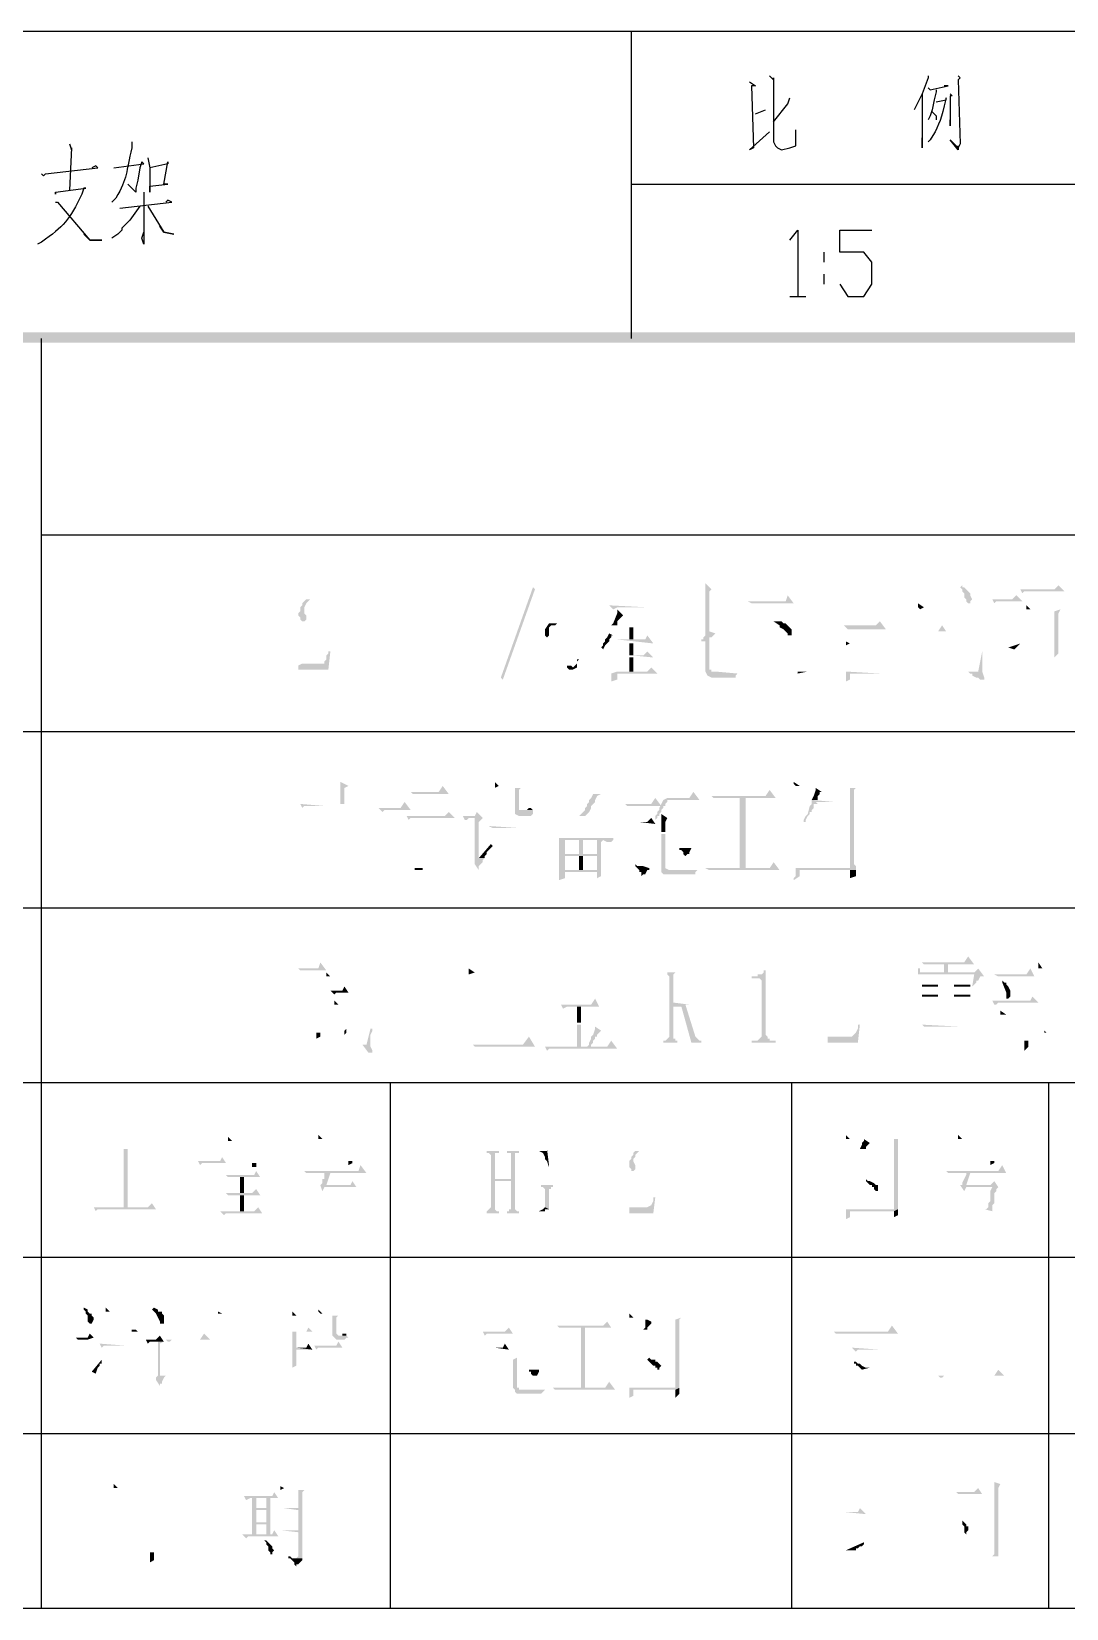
# Model space of a CAD drawing. Header units: millimetres. Extents: x -282 to 814, y -766 to 620.
# Drawn here: x 632.7 to 725.6, y -765.6 to -624.1 of the extents above; entities that cross this region are included whole.
import ezdxf

# ---------------------------------------------------------------- set-up
doc = ezdxf.new("R2010")
doc.units = ezdxf.units.MM
doc.layers.add('1', color=7, linetype='Continuous')

msp = doc.modelspace()

# ---------------------------------------------------------------- hatches: boundary and pattern name
h = msp.add_hatch(color=0)
h.dxf.hatch_style = 2
h.paths.add_polyline_path([(460.98, -651.098268), (460.98, -651.998268), (814.14, -651.098268)])
h = msp.add_hatch(color=0)
h.dxf.hatch_style = 2
h.paths.add_polyline_path([(460.98, -651.998268), (814.14, -651.098268), (814.14, -651.998268)])
h = msp.add_hatch(color=0)
h.dxf.hatch_style = 2
h.paths.add_polyline_path([(675, -682.238268), (674.82, -682.058268), (677.7, -673.958268), (677.88, -674.138268)])
h = msp.add_hatch(color=0)
h.dxf.hatch_style = 2
h.paths.add_polyline_path([(693.18, -673.598268), (693.18, -673.958268), (693.18, -674.138268), (693.18, -678.278268), (693, -678.458268), (693, -678.638268), (692.82, -678.638268), (692.82, -678.818268), (693.18, -678.818268), (693.18, -681.518268), (693.36, -681.878268), (693.72, -682.058268), (695.7, -682.058268), (695.88, -682.058268), (695.88, -681.878268), (696.06, -681.698268), (694.08, -681.518268), (693.9, -681.518268), (693.72, -681.518268), (693.72, -681.338268), (693.54, -681.338268), (693.54, -681.158268), (693.54, -680.978268), (693.54, -678.458268), (693.72, -678.458268), (694.08, -678.098268), (693.54, -677.918268), (693.54, -674.318268), (693.72, -674.138268)])
h = msp.add_hatch(color=0)
h.dxf.hatch_style = 2
h.paths.add_polyline_path([(700.56, -674.678268), (700.38, -675.218268), (696.96, -675.218268), (697.32, -675.398268), (697.5, -675.398268), (701.1, -675.398268)])
h = msp.add_hatch(color=0)
h.dxf.hatch_style = 2
h.paths.add_polyline_path([(716.22, -673.778268), (716.04, -673.958268), (716.22, -674.138268), (716.22, -674.318268), (716.4, -674.498268), (716.4, -674.678268), (716.4, -674.858268), (716.58, -675.038268), (716.58, -675.218268), (716.76, -675.398268), (716.76, -675.578268), (716.76, -675.398268), (716.94, -675.398268), (716.94, -675.218268), (717.12, -675.038268), (716.94, -674.678268), (716.94, -674.498268), (716.4, -673.958268), (716.22, -673.958268)])
h = msp.add_hatch(color=0)
h.dxf.hatch_style = 2
h.paths.add_polyline_path([(721.08, -674.678268), (720.72, -675.038268), (718.92, -675.038268), (719.1, -675.398268), (719.28, -675.218268), (719.46, -675.218268), (721.62, -675.218268)])
h = msp.add_hatch(color=0)
h.dxf.hatch_style = 2
h.paths.add_polyline_path([(724.86, -673.778268), (724.5, -674.138268), (721.44, -674.138268), (721.62, -674.498268), (721.8, -674.318268), (721.98, -674.318268), (725.4, -674.318268)])
h = msp.add_hatch(color=0)
h.dxf.hatch_style = 2
h.paths.add_polyline_path([(657.36, -675.038268), (657.18, -675.218268), (657, -675.398268), (657, -675.578268), (656.82, -675.758268), (656.82, -675.938268), (656.82, -676.118268), (656.64, -676.298268), (656.64, -676.478268), (656.82, -676.658268), (656.82, -676.838268), (657, -677.018268), (657.18, -677.018268), (657.36, -676.838268), (657.36, -676.658268), (657.36, -676.478268), (657.18, -676.298268), (657.18, -676.118268), (657.18, -675.938268), (657.18, -675.758268), (657.36, -675.398268), (657.54, -675.218268), (657.72, -675.038268), (657.9, -675.038268)])
h = msp.add_hatch(color=0)
h.dxf.hatch_style = 2
h.paths.add_polyline_path([(684.54, -675.578268), (684.9, -675.938268), (685.26, -675.758268), (687.96, -675.758268)])
h = msp.add_hatch(color=0)
h.dxf.hatch_style = 2
h.paths.add_polyline_path([(685.26, -675.938268), (685.26, -676.118268), (685.26, -676.298268), (684.9, -677.198268), (684.72, -677.378268), (685.26, -677.378268), (685.26, -677.018268), (685.62, -676.658268), (685.8, -676.478268)])
h = msp.add_hatch(color=0)
h.dxf.hatch_style = 2
h.paths.add_polyline_path([(712.26, -675.398268), (712.26, -675.758268), (712.44, -675.938268), (712.8, -675.758268)])
h = msp.add_hatch(color=0)
h.dxf.hatch_style = 2
h.paths.add_polyline_path([(721.98, -675.578268), (721.98, -675.938268), (722.34, -675.938268)])
h = msp.add_hatch(color=0)
h.dxf.hatch_style = 2
h.paths.add_polyline_path([(725.04, -675.938268), (724.5, -676.118268), (724.5, -680.258268), (724.86, -679.898268), (724.86, -679.718268), (724.86, -679.538268), (724.86, -676.298268)])
h = msp.add_hatch(color=0)
h.dxf.hatch_style = 2
h.paths.add_polyline_path([(679.14, -677.198268), (678.78, -677.738268), (678.78, -677.918268), (678.78, -678.098268), (678.78, -678.278268), (678.96, -678.458268), (679.14, -678.278268), (679.14, -677.918268), (679.14, -677.738268), (679.14, -677.558268), (679.32, -677.378268), (679.5, -677.378268), (679.68, -677.378268), (679.86, -677.198268), (680.04, -677.198268)])
h = msp.add_hatch(color=0)
h.dxf.hatch_style = 2
h.paths.add_polyline_path([(686.7, -678.638268), (686.7, -677.558268), (686.34, -677.558268), (686.34, -678.638268)])
h = msp.add_hatch(color=0)
h.dxf.hatch_style = 2
h.paths.add_polyline_path([(700.02, -677.018268), (699.3, -677.018268), (699.84, -677.378268), (699.84, -677.558268), (700.2, -677.738268), (700.38, -677.918268), (700.56, -678.098268), (700.56, -678.278268), (700.74, -678.278268), (700.92, -678.278268), (700.92, -678.098268), (700.92, -677.918268), (700.92, -677.738268), (700.74, -677.558268), (700.56, -677.378268), (700.38, -677.198268), (700.2, -677.198268)])
h = msp.add_hatch(color=0)
h.dxf.hatch_style = 2
h.paths.add_polyline_path([(708.84, -677.018268), (708.48, -677.378268), (705.6, -677.378268), (705.96, -677.738268), (706.14, -677.738268), (709.38, -677.738268)])
h = msp.add_hatch(color=0)
h.dxf.hatch_style = 2
h.paths.add_polyline_path([(714.42, -677.378268), (714.06, -677.918268), (712.8, -677.918268), (714.78, -677.918268)])
h = msp.add_hatch(color=0)
h.dxf.hatch_style = 2
h.paths.add_polyline_path([(684.54, -678.098268), (684.36, -678.458268), (684.18, -678.638268), (684.18, -678.818268), (684, -678.998268), (684, -679.178268), (683.82, -679.358268), (684, -679.538268), (684.18, -679.178268), (684.36, -678.998268), (684.54, -678.818268), (684.54, -678.638268), (684.72, -678.458268), (684.72, -678.278268), (684.9, -678.278268)])
h = msp.add_hatch(color=0)
h.dxf.hatch_style = 2
h.paths.add_polyline_path([(687.96, -678.278268), (687.78, -678.638268), (685.26, -678.638268), (688.5, -678.998268)])
h = msp.add_hatch(color=0)
h.dxf.hatch_style = 2
h.paths.add_polyline_path([(686.7, -678.998268), (686.34, -678.998268), (686.34, -680.078268), (685.26, -680.078268), (686.7, -680.078268)])
h = msp.add_hatch(color=0)
h.dxf.hatch_style = 2
h.paths.add_polyline_path([(705.78, -678.818268), (705.78, -679.178268), (706.14, -678.998268)])
h = msp.add_hatch(color=0)
h.dxf.hatch_style = 2
h.paths.add_polyline_path([(721.44, -678.998268), (720.36, -679.358268), (720.9, -679.538268), (721.26, -679.178268)])
h = msp.add_hatch(color=0)
h.dxf.hatch_style = 2
h.paths.add_polyline_path([(659.52, -679.718268), (659.34, -679.718268), (659.34, -679.898268), (659.16, -680.078268), (659.16, -680.258268), (659.16, -680.438268), (658.98, -680.618268), (658.98, -680.798268), (658.8, -680.798268), (657, -680.798268), (656.64, -680.978268), (656.64, -681.338268), (659.34, -681.338268)])
h = msp.add_hatch(color=0)
h.dxf.hatch_style = 2
h.paths.add_polyline_path([(681.84, -680.438268), (681.66, -680.438268), (681.66, -680.798268), (681.48, -680.978268), (681.3, -681.158268), (680.76, -681.158268), (680.94, -681.338268), (681.12, -681.338268), (681.3, -681.338268), (681.66, -681.158268), (681.66, -680.978268), (681.66, -680.618268)])
h = msp.add_hatch(color=0)
h.dxf.hatch_style = 2
h.paths.add_polyline_path([(686.7, -681.518268), (686.7, -680.258268), (686.34, -680.258268), (686.34, -681.518268)])
h = msp.add_hatch(color=0)
h.dxf.hatch_style = 2
h.paths.add_polyline_path([(687.96, -679.718268), (687.6, -680.078268), (686.7, -680.078268), (688.5, -680.258268)])
h = msp.add_hatch(color=0)
h.dxf.hatch_style = 2
h.paths.add_polyline_path([(718.02, -679.718268), (717.66, -681.518268), (716.76, -681.518268), (716.94, -681.698268), (717.12, -681.698268), (717.12, -681.878268), (717.48, -682.058268), (717.66, -682.058268), (717.84, -682.238268), (718.2, -682.238268), (718.2, -682.058268), (718.02, -681.518268), (718.02, -680.978268), (718.02, -680.798268), (718.02, -680.438268), (718.02, -680.078268), (718.02, -679.898268)])
h = msp.add_hatch(color=0)
h.dxf.hatch_style = 2
h.paths.add_polyline_path([(681.12, -680.978268), (680.76, -680.978268), (680.76, -681.158268), (681.3, -681.158268)])
h = msp.add_hatch(color=0)
h.dxf.hatch_style = 2
h.paths.add_polyline_path([(688.32, -681.158268), (687.96, -681.518268), (685.26, -681.518268), (684.72, -681.698268), (684.72, -682.418268), (685.26, -682.238268), (685.26, -681.698268), (688.86, -681.698268)])
h = msp.add_hatch(color=0)
h.dxf.hatch_style = 2
h.paths.add_polyline_path([(701.46, -681.518268), (701.46, -681.698268), (702.36, -681.518268), (702, -681.518268), (701.82, -681.518268), (701.64, -681.518268)])
h = msp.add_hatch(color=0)
h.dxf.hatch_style = 2
h.paths.add_polyline_path([(705.78, -681.518268), (705.78, -682.418268), (706.14, -682.238268), (706.14, -681.698268), (708.84, -681.698268)])
h = msp.add_hatch(color=0)
h.dxf.hatch_style = 2
h.paths.add_polyline_path([(660.42, -691.418268), (660.42, -691.778268), (660.42, -691.958268), (660.42, -693.398268), (660.78, -693.398268), (660.78, -691.958268), (661.14, -691.778268)])
h = msp.add_hatch(color=0)
h.dxf.hatch_style = 2
h.paths.add_polyline_path([(669.6, -691.778268), (669.24, -692.318268), (666.72, -692.318268), (666.9, -692.498268), (667.26, -692.498268), (670.14, -692.498268)])
h = msp.add_hatch(color=0)
h.dxf.hatch_style = 2
h.paths.add_polyline_path([(674.28, -691.418268), (674.28, -691.958268), (674.64, -691.778268)])
h = msp.add_hatch(color=0)
h.dxf.hatch_style = 2
h.paths.add_polyline_path([(701.1, -691.418268), (701.1, -691.598268), (701.28, -691.778268), (701.64, -691.778268)])
h = msp.add_hatch(color=0)
h.dxf.hatch_style = 2
h.paths.add_polyline_path([(666.18, -693.218268), (665.82, -693.758268), (663.84, -693.758268), (664.2, -694.118268), (664.38, -693.938268), (666.72, -693.938268)])
h = msp.add_hatch(color=0)
h.dxf.hatch_style = 2
h.paths.add_polyline_path([(676.62, -691.958268), (676.08, -691.958268), (676.08, -693.938268), (676.08, -694.118268), (676.08, -694.298268), (676.44, -694.478268), (677.52, -694.478268), (677.7, -694.298268), (677.7, -694.118268), (677.7, -693.938268), (676.62, -693.938268), (676.44, -693.938268), (676.44, -693.758268), (676.44, -692.138268)])
h = msp.add_hatch(color=0)
h.dxf.hatch_style = 2
h.paths.add_polyline_path([(683.82, -692.498268), (683.1, -692.498268), (682.92, -692.858268), (682.74, -693.038268), (682.74, -693.218268), (682.56, -693.398268), (682.56, -693.578268), (682.38, -693.758268), (682.38, -693.938268), (682.2, -694.118268), (682.02, -694.298268), (681.84, -694.478268), (682.38, -694.478268), (682.56, -694.298268), (682.74, -694.118268), (682.92, -693.758268), (682.92, -693.578268), (683.28, -693.218268), (683.28, -693.038268), (683.46, -692.678268)])
h = msp.add_hatch(color=0)
h.dxf.hatch_style = 2
h.paths.add_polyline_path([(688.68, -692.858268), (688.32, -693.398268), (685.98, -693.398268), (686.16, -693.578268), (686.52, -693.578268), (689.22, -693.578268)])
h = msp.add_hatch(color=0)
h.dxf.hatch_style = 2
h.paths.add_polyline_path([(692.1, -692.318268), (691.74, -692.858268), (689.76, -692.858268), (689.4, -693.038268), (689.22, -693.398268), (689.04, -693.758268), (689.04, -693.938268), (688.86, -694.118268), (688.86, -694.298268), (688.68, -694.478268), (688.68, -694.658268), (688.68, -694.838268), (688.86, -694.658268), (688.86, -694.478268), (689.04, -694.478268), (689.04, -694.298268), (689.22, -694.118268), (689.22, -693.938268), (689.4, -693.758268), (689.4, -693.578268), (689.58, -693.578268), (689.58, -693.398268), (689.76, -693.218268), (689.76, -693.038268), (692.64, -693.038268)])
h = msp.add_hatch(color=0)
h.dxf.hatch_style = 2
h.paths.add_polyline_path([(698.94, -692.138268), (698.58, -692.678268), (693.72, -692.678268), (693.9, -692.858268), (694.08, -692.858268), (694.26, -692.858268), (694.44, -692.858268), (699.48, -692.858268)])
h = msp.add_hatch(color=0)
h.dxf.hatch_style = 2
h.paths.add_polyline_path([(696.78, -699.158268), (696.78, -692.858268), (696.24, -692.858268), (696.24, -699.158268)])
h = msp.add_hatch(color=0)
h.dxf.hatch_style = 2
h.paths.add_polyline_path([(706.68, -691.958268), (706.14, -691.958268), (706.14, -699.158268), (701.64, -699.158268), (701.28, -699.158268), (701.28, -699.878268), (701.1, -700.058268), (701.1, -700.238268), (701.64, -699.878268), (701.64, -699.338268), (706.14, -699.338268), (706.68, -699.338268), (706.68, -698.978268), (706.5, -698.798268), (706.5, -692.138268)])
h = msp.add_hatch(color=0)
h.dxf.hatch_style = 2
h.paths.add_polyline_path([(702.72, -693.038268), (702.72, -693.218268), (702.72, -693.398268), (702.54, -693.578268), (702.36, -694.298268), (702.18, -694.478268), (702, -694.838268), (702, -695.018268), (702.18, -695.018268), (702.18, -694.838268), (702.36, -694.478268), (702.54, -694.298268), (702.54, -694.118268), (702.72, -694.118268), (702.72, -693.938268), (702.9, -693.758268), (702.9, -693.578268), (702.9, -693.398268), (703.26, -693.398268), (703.08, -693.218268), (704.7, -693.218268)])
h = msp.add_hatch(color=0)
h.dxf.hatch_style = 2
h.paths.add_polyline_path([(703.08, -691.958268), (703.08, -692.138268), (702.9, -692.678268), (702.72, -693.038268), (703.26, -693.038268), (703.26, -692.858268), (703.26, -692.678268), (703.44, -692.498268), (703.44, -692.318268), (703.62, -692.318268)])
h = msp.add_hatch(color=0)
h.dxf.hatch_style = 2
h.paths.add_polyline_path([(656.82, -693.398268), (657, -693.758268), (657.18, -693.578268), (657.36, -693.578268), (657.54, -693.578268), (658.98, -693.578268)])
h = msp.add_hatch(color=0)
h.dxf.hatch_style = 2
h.paths.add_polyline_path([(670.14, -694.118268), (669.78, -694.478268), (666.36, -694.478268), (666.54, -694.838268), (666.72, -694.658268), (670.68, -694.658268)])
h = msp.add_hatch(color=0)
h.dxf.hatch_style = 2
h.paths.add_polyline_path([(672.66, -694.118268), (672.48, -694.478268), (671.4, -694.478268), (671.58, -694.838268), (671.76, -694.838268), (671.94, -694.658268), (673.2, -694.658268)])
h = msp.add_hatch(color=0)
h.dxf.hatch_style = 2
h.paths.add_polyline_path([(673.2, -694.658268), (672.48, -694.658268), (672.48, -698.438268), (672.48, -698.618268), (672.48, -698.798268), (672.84, -699.338268), (672.84, -699.158268), (672.84, -698.978268), (673.02, -698.798268), (673.2, -698.618268), (673.2, -698.438268), (673.38, -698.258268), (672.84, -698.258268), (672.84, -695.018268)])
h = msp.add_hatch(color=0)
h.dxf.hatch_style = 2
h.paths.add_polyline_path([(677.34, -693.758268), (677.16, -693.938268), (676.98, -693.938268), (676.8, -693.938268), (677.7, -693.938268), (677.52, -693.758268)])
h = msp.add_hatch(color=0)
h.dxf.hatch_style = 2
h.paths.add_polyline_path([(688.32, -694.658268), (687.96, -695.018268), (687.24, -695.018268), (688.68, -695.198268)])
h = msp.add_hatch(color=0)
h.dxf.hatch_style = 2
h.paths.add_polyline_path([(689.22, -694.298268), (689.22, -695.558268), (689.22, -695.738268), (689.22, -695.918268), (689.58, -695.918268), (689.58, -695.018268), (689.76, -694.658268)])
h = msp.add_hatch(color=0)
h.dxf.hatch_style = 2
h.paths.add_polyline_path([(673.74, -695.378268), (674.1, -695.558268), (674.28, -695.558268), (676.44, -695.558268)])
h = msp.add_hatch(color=0)
h.dxf.hatch_style = 2
h.paths.add_polyline_path([(673.92, -696.998268), (672.84, -698.258268), (673.38, -698.258268), (673.38, -698.078268), (673.56, -697.898268), (673.56, -697.718268), (673.92, -697.358268), (674.1, -697.178268)])
h = msp.add_hatch(color=0)
h.dxf.hatch_style = 2
h.paths.add_polyline_path([(680.04, -696.458268), (680.04, -699.338268), (683.46, -699.518268), (683.46, -700.058268), (683.82, -699.878268), (683.82, -699.518268), (683.82, -699.338268), (680.58, -699.338268), (680.58, -698.078268), (683.46, -698.078268), (682.2, -697.898268), (680.58, -697.898268), (680.58, -696.638268), (684, -696.638268)])
h = msp.add_hatch(color=0)
h.dxf.hatch_style = 2
h.paths.add_polyline_path([(684.9, -696.458268), (680.04, -696.458268), (684, -696.638268), (684.36, -696.818268), (684.72, -696.818268), (684.9, -696.638268)])
h = msp.add_hatch(color=0)
h.dxf.hatch_style = 2
h.paths.add_polyline_path([(681.84, -696.638268), (681.84, -697.898268), (680.58, -697.898268), (682.2, -697.898268), (682.2, -696.638268), (683.46, -696.638268)])
h = msp.add_hatch(color=0)
h.dxf.hatch_style = 2
h.paths.add_polyline_path([(684, -696.638268), (681.84, -696.638268), (683.46, -696.638268), (683.46, -697.898268), (682.2, -697.898268), (683.46, -698.078268), (683.46, -699.338268), (682.2, -699.338268), (683.82, -699.338268), (683.82, -696.818268)])
h = msp.add_hatch(color=0)
h.dxf.hatch_style = 2
h.paths.add_polyline_path([(689.58, -696.098268), (689.22, -696.098268), (689.22, -699.338268), (689.22, -699.518268), (689.4, -699.698268), (689.58, -699.698268), (691.92, -699.698268), (692.28, -699.698268), (692.28, -699.518268), (692.46, -699.338268), (689.94, -699.338268), (689.58, -699.158268), (689.58, -698.798268)])
h = msp.add_hatch(color=0)
h.dxf.hatch_style = 2
h.paths.add_polyline_path([(690.84, -697.358268), (690.84, -697.538268), (691.02, -697.538268), (691.2, -697.718268), (691.2, -697.898268), (691.38, -698.078268), (691.56, -697.898268), (691.74, -697.898268), (691.74, -697.718268), (691.92, -697.358268)])
h = msp.add_hatch(color=0)
h.dxf.hatch_style = 2
h.paths.add_polyline_path([(682.2, -698.078268), (681.84, -698.078268), (681.84, -699.338268), (680.58, -699.338268), (682.2, -699.338268)])
h = msp.add_hatch(color=0)
h.dxf.hatch_style = 2
h.paths.add_polyline_path([(686.88, -698.798268), (686.88, -698.978268), (687.06, -699.158268), (687.24, -699.338268), (687.24, -699.518268), (687.42, -699.518268), (687.42, -699.698268), (687.42, -699.878268), (687.6, -699.698268), (687.78, -699.698268), (687.96, -699.338268), (688.14, -699.338268), (688.14, -699.158268), (687.6, -698.978268), (687.42, -698.978268), (687.24, -698.978268), (687.06, -698.978268)])
h = msp.add_hatch(color=0)
h.dxf.hatch_style = 2
h.paths.add_polyline_path([(699.3, -698.618268), (698.94, -699.158268), (693.18, -699.158268), (693.54, -699.338268), (693.72, -699.338268), (699.84, -699.338268)])
h = msp.add_hatch(color=0)
h.dxf.hatch_style = 2
h.paths.add_polyline_path([(667.08, -699.158268), (667.08, -699.338268), (667.98, -699.338268), (667.8, -699.338268), (667.8, -699.158268), (667.44, -699.158268), (667.26, -699.158268)])
h = msp.add_hatch(color=0)
h.dxf.hatch_style = 2
h.paths.add_polyline_path([(680.04, -699.338268), (680.04, -700.058268), (680.04, -700.238268), (680.58, -700.058268), (680.58, -699.518268), (683.46, -699.518268)])
h = msp.add_hatch(color=0)
h.dxf.hatch_style = 2
h.paths.add_polyline_path([(706.68, -699.338268), (706.14, -699.338268), (706.14, -700.058268), (706.68, -699.878268), (706.68, -699.518268)])
h = msp.add_hatch(color=0)
h.dxf.hatch_style = 2
h.paths.add_polyline_path([(716.76, -707.078268), (716.4, -707.618268), (712.62, -707.618268), (712.8, -707.798268), (712.98, -707.798268), (713.16, -707.798268), (717.3, -707.798268)])
h = msp.add_hatch(color=0)
h.dxf.hatch_style = 2
h.paths.add_polyline_path([(658.62, -707.618268), (658.44, -708.158268), (656.64, -708.158268), (656.82, -708.338268), (657, -708.338268), (659.16, -708.338268)])
h = msp.add_hatch(color=0)
h.dxf.hatch_style = 2
h.paths.add_polyline_path([(659.16, -708.518268), (659.16, -708.698268), (659.16, -708.878268), (659.52, -708.878268)])
h = msp.add_hatch(color=0)
h.dxf.hatch_style = 2
h.paths.add_polyline_path([(671.94, -708.158268), (671.94, -708.698268), (672.48, -708.518268)])
h = msp.add_hatch(color=0)
h.dxf.hatch_style = 2
h.paths.add_polyline_path([(689.58, -708.518268), (689.76, -708.518268), (689.76, -708.698268), (689.94, -708.878268), (689.94, -714.278268), (689.76, -714.458268), (689.58, -714.638268), (689.4, -714.638268), (689.4, -714.818268), (690.66, -714.818268), (690.66, -714.638268), (690.48, -714.638268), (690.48, -714.458268), (690.3, -714.458268), (690.3, -711.578268), (691.02, -711.578268), (691.38, -711.398268), (691.56, -711.398268), (691.74, -711.398268), (690.3, -711.218268), (690.3, -708.698268), (690.48, -708.518268), (690.84, -708.518268)])
h = msp.add_hatch(color=0)
h.dxf.hatch_style = 2
h.paths.add_polyline_path([(698.58, -708.158268), (698.58, -708.338268), (698.4, -708.338268), (698.4, -708.518268), (698.22, -708.698268), (698.04, -708.698268), (697.86, -708.698268), (697.86, -708.878268), (697.32, -708.878268), (697.32, -709.058268), (698.04, -709.058268), (698.22, -709.238268), (698.22, -714.278268), (698.04, -714.458268), (697.86, -714.638268), (697.32, -714.638268), (697.32, -714.818268), (699.48, -714.818268), (699.48, -714.638268), (698.94, -714.638268), (698.94, -714.458268), (698.76, -714.458268), (698.76, -714.278268), (698.58, -714.098268), (698.58, -713.918268)])
h = msp.add_hatch(color=0)
h.dxf.hatch_style = 2
h.paths.add_polyline_path([(712.44, -708.158268), (712.26, -708.158268), (712.26, -708.698268), (714.96, -708.518268), (712.44, -708.518268)])
h = msp.add_hatch(color=0)
h.dxf.hatch_style = 2
h.paths.add_polyline_path([(717.66, -708.158268), (717.3, -708.518268), (714.96, -708.518268), (712.26, -708.698268), (717.3, -708.698268), (717.12, -709.778268), (717.3, -709.598268), (717.48, -709.418268), (717.48, -709.238268), (717.66, -709.238268), (717.84, -708.878268), (718.02, -708.878268), (718.2, -708.878268)])
h = msp.add_hatch(color=0)
h.dxf.hatch_style = 2
h.paths.add_polyline_path([(714.96, -707.798268), (714.6, -707.798268), (714.6, -708.518268), (712.44, -708.518268), (714.96, -708.518268)])
h = msp.add_hatch(color=0)
h.dxf.hatch_style = 2
h.paths.add_polyline_path([(722.34, -708.158268), (721.98, -708.698268), (719.1, -708.698268), (719.46, -708.878268), (719.64, -708.878268), (722.7, -708.878268)])
h = msp.add_hatch(color=0)
h.dxf.hatch_style = 2
h.paths.add_polyline_path([(723.06, -707.618268), (723.06, -708.158268), (723.42, -708.158268)])
h = msp.add_hatch(color=0)
h.dxf.hatch_style = 2
h.paths.add_polyline_path([(660.78, -709.778268), (660.6, -710.138268), (659.52, -710.138268), (659.88, -710.498268), (660.06, -710.318268), (661.14, -710.318268)])
h = msp.add_hatch(color=0)
h.dxf.hatch_style = 2
h.paths.add_polyline_path([(714.06, -709.778268), (714.06, -709.598268), (712.62, -709.598268), (712.62, -709.778268)])
h = msp.add_hatch(color=0)
h.dxf.hatch_style = 2
h.paths.add_polyline_path([(716.94, -709.778268), (716.94, -709.598268), (715.5, -709.598268), (715.5, -709.778268)])
h = msp.add_hatch(color=0)
h.dxf.hatch_style = 2
h.paths.add_polyline_path([(719.82, -709.238268), (719.82, -709.418268), (720.18, -710.318268), (720.18, -710.678268), (720.18, -710.858268), (720.36, -710.858268), (720.54, -710.678268), (720.54, -710.498268), (720.54, -710.318268), (720.54, -710.138268), (720.36, -709.778268), (720.18, -709.598268), (720.18, -709.418268), (720, -709.418268)])
h = msp.add_hatch(color=0)
h.dxf.hatch_style = 2
h.paths.add_polyline_path([(659.88, -711.038268), (659.88, -711.398268), (660.24, -711.398268)])
h = msp.add_hatch(color=0)
h.dxf.hatch_style = 2
h.paths.add_polyline_path([(683.28, -710.858268), (682.92, -711.398268), (680.22, -711.398268), (680.4, -711.758268), (680.76, -711.578268), (683.64, -711.578268)])
h = msp.add_hatch(color=0)
h.dxf.hatch_style = 2
h.paths.add_polyline_path([(682.02, -713.018268), (682.02, -711.578268), (681.66, -711.578268), (681.66, -713.018268)])
h = msp.add_hatch(color=0)
h.dxf.hatch_style = 2
h.paths.add_polyline_path([(691.38, -711.398268), (691.02, -711.578268), (691.92, -714.818268), (692.82, -714.818268), (692.82, -714.638268), (692.64, -714.638268), (692.46, -714.458268), (692.28, -714.278268)])
h = msp.add_hatch(color=0)
h.dxf.hatch_style = 2
h.paths.add_polyline_path([(714.06, -710.678268), (714.06, -710.498268), (712.62, -710.498268), (712.62, -710.678268)])
h = msp.add_hatch(color=0)
h.dxf.hatch_style = 2
h.paths.add_polyline_path([(716.94, -710.678268), (716.94, -710.498268), (715.5, -710.498268), (715.5, -710.678268)])
h = msp.add_hatch(color=0)
h.dxf.hatch_style = 2
h.paths.add_polyline_path([(722.52, -710.678268), (722.34, -711.038268), (718.92, -711.038268), (719.1, -711.398268), (719.28, -711.398268), (719.46, -711.218268), (723.06, -711.218268)])
h = msp.add_hatch(color=0)
h.dxf.hatch_style = 2
h.paths.add_polyline_path([(719.64, -711.938268), (719.64, -712.118268), (719.64, -712.298268), (720.18, -712.298268)])
h = msp.add_hatch(color=0)
h.dxf.hatch_style = 2
h.paths.add_polyline_path([(658.62, -713.918268), (658.26, -713.918268), (658.26, -714.458268), (658.62, -714.278268)])
h = msp.add_hatch(color=0)
h.dxf.hatch_style = 2
h.paths.add_polyline_path([(660.96, -713.558268), (660.78, -713.738268), (660.78, -714.098268), (660.96, -713.918268), (660.96, -713.738268)])
h = msp.add_hatch(color=0)
h.dxf.hatch_style = 2
h.paths.add_polyline_path([(663.12, -713.558268), (662.76, -714.998268), (662.4, -714.998268), (662.94, -715.718268), (663.12, -715.718268), (663.3, -715.718268), (663.3, -715.538268), (663.12, -715.178268), (663.12, -714.098268), (663.3, -713.738268), (663.3, -713.558268)])
h = msp.add_hatch(color=0)
h.dxf.hatch_style = 2
h.paths.add_polyline_path([(677.34, -714.278268), (676.8, -714.998268), (672.3, -714.998268), (672.48, -715.178268), (672.66, -715.178268), (672.84, -715.178268), (677.88, -715.178268)])
h = msp.add_hatch(color=0)
h.dxf.hatch_style = 2
h.paths.add_polyline_path([(682.02, -715.178268), (682.02, -713.198268), (681.66, -713.198268), (681.66, -715.178268)])
h = msp.add_hatch(color=0)
h.dxf.hatch_style = 2
h.paths.add_polyline_path([(683.28, -713.378268), (683.28, -713.558268), (683.1, -714.098268), (682.92, -714.278268), (682.92, -714.458268), (682.74, -714.818268), (682.74, -714.998268), (682.56, -715.178268), (682.74, -715.178268), (682.92, -715.178268), (682.92, -714.998268), (683.1, -714.818268), (683.1, -714.638268), (683.28, -714.458268), (683.28, -714.278268), (683.46, -714.278268), (683.46, -714.098268), (683.64, -713.918268), (683.82, -713.738268)])
h = msp.add_hatch(color=0)
h.dxf.hatch_style = 2
h.paths.add_polyline_path([(707.04, -713.198268), (706.86, -713.198268), (706.86, -713.558268), (706.68, -713.918268), (706.5, -714.098268), (706.32, -714.278268), (704.52, -714.278268), (704.16, -714.278268), (704.16, -714.818268), (706.86, -714.818268)])
h = msp.add_hatch(color=0)
h.dxf.hatch_style = 2
h.paths.add_polyline_path([(712.62, -713.198268), (712.8, -713.378268), (712.98, -713.378268), (713.16, -713.378268), (716.04, -713.378268)])
h = msp.add_hatch(color=0)
h.dxf.hatch_style = 2
h.paths.add_polyline_path([(723.6, -713.738268), (723.6, -713.918268), (724.5, -713.918268), (724.14, -713.918268), (723.96, -713.918268), (723.78, -713.918268)])
h = msp.add_hatch(color=0)
h.dxf.hatch_style = 2
h.paths.add_polyline_path([(684.72, -714.638268), (684.36, -715.178268), (678.78, -715.178268), (678.96, -715.538268), (679.14, -715.358268), (685.26, -715.358268)])
h = msp.add_hatch(color=0)
h.dxf.hatch_style = 2
h.paths.add_polyline_path([(722.16, -714.638268), (721.8, -714.638268), (721.8, -715.538268), (722.16, -715.178268), (722.16, -714.818268)])
h = msp.add_hatch(color=0)
h.dxf.hatch_style = 2
h.paths.add_polyline_path([(641.34, -729.578268), (641.34, -724.358268), (640.98, -724.358268), (640.98, -729.578268)])
h = msp.add_hatch(color=0)
h.dxf.hatch_style = 2
h.paths.add_polyline_path([(650.34, -723.278268), (650.34, -723.638268), (650.7, -723.638268)])
h = msp.add_hatch(color=0)
h.dxf.hatch_style = 2
h.paths.add_polyline_path([(658.44, -723.098268), (658.44, -723.458268), (658.8, -723.458268)])
h = msp.add_hatch(color=0)
h.dxf.hatch_style = 2
h.paths.add_polyline_path([(678.96, -724.358268), (678.96, -724.538268), (678.78, -724.538268), (678.06, -724.538268), (678.24, -724.538268), (678.6, -724.718268), (678.78, -725.078268), (678.78, -725.258268), (678.96, -725.438268), (679.14, -725.978268), (679.14, -725.798268)])
h = msp.add_hatch(color=0)
h.dxf.hatch_style = 2
h.paths.add_polyline_path([(705.78, -723.098268), (705.78, -723.278268), (705.78, -723.458268), (706.14, -723.458268)])
h = msp.add_hatch(color=0)
h.dxf.hatch_style = 2
h.paths.add_polyline_path([(710.46, -723.458268), (710.1, -723.458268), (710.1, -729.758268), (706.14, -729.758268), (705.78, -729.758268), (705.78, -730.298268), (705.78, -730.478268), (705.78, -730.658268), (706.14, -730.478268), (706.14, -729.938268), (710.1, -729.938268), (710.46, -729.758268), (710.46, -723.638268)])
h = msp.add_hatch(color=0)
h.dxf.hatch_style = 2
h.paths.add_polyline_path([(707.4, -723.458268), (707.4, -723.638268), (707.22, -723.818268), (707.22, -723.998268), (707.04, -724.358268), (707.4, -724.358268), (707.58, -724.358268), (707.58, -724.178268), (707.76, -723.998268), (707.94, -723.818268)])
h = msp.add_hatch(color=0)
h.dxf.hatch_style = 2
h.paths.add_polyline_path([(715.86, -723.098268), (715.86, -723.278268), (715.86, -723.458268), (716.22, -723.458268)])
h = msp.add_hatch(color=0)
h.dxf.hatch_style = 2
h.paths.add_polyline_path([(649.8, -725.078268), (649.62, -725.438268), (647.64, -725.438268), (647.82, -725.798268), (648, -725.618268), (650.16, -725.618268)])
h = msp.add_hatch(color=0)
h.dxf.hatch_style = 2
h.paths.add_polyline_path([(652.86, -725.618268), (652.5, -725.618268), (652.5, -725.978268), (652.86, -725.978268)])
h = msp.add_hatch(color=0)
h.dxf.hatch_style = 2
h.paths.add_polyline_path([(661.5, -725.438268), (661.14, -725.438268), (661.14, -725.798268), (661.5, -725.618268)])
h = msp.add_hatch(color=0)
h.dxf.hatch_style = 2
h.paths.add_polyline_path([(674.64, -724.538268), (673.56, -724.538268), (673.56, -724.718268), (673.74, -724.718268), (673.92, -724.898268), (673.92, -729.578268), (673.74, -729.758268), (673.56, -729.938268), (673.56, -730.118268), (674.64, -730.118268), (674.64, -729.938268), (674.46, -729.938268), (674.28, -729.758268), (674.28, -729.578268), (674.28, -727.238268), (675.72, -727.238268), (674.28, -727.058268), (674.28, -724.898268), (674.28, -724.718268), (674.64, -724.718268)])
h = msp.add_hatch(color=0)
h.dxf.hatch_style = 2
h.paths.add_polyline_path([(676.44, -724.538268), (675.36, -724.538268), (675.36, -724.718268), (675.54, -724.718268), (675.72, -724.718268), (675.72, -727.058268), (674.28, -727.058268), (675.72, -727.238268), (675.72, -729.758268), (675.54, -729.758268), (675.54, -729.938268), (675.36, -729.938268), (675.36, -730.118268), (676.44, -730.118268), (676.44, -729.938268), (676.26, -729.938268), (676.08, -729.758268), (676.08, -729.578268), (676.08, -724.898268), (676.08, -724.718268), (676.26, -724.718268), (676.44, -724.718268)])
h = msp.add_hatch(color=0)
h.dxf.hatch_style = 2
h.paths.add_polyline_path([(686.88, -724.538268), (686.7, -724.718268), (686.7, -724.898268), (686.52, -725.078268), (686.52, -725.258268), (686.34, -725.438268), (686.34, -725.978268), (686.52, -726.158268), (686.52, -726.338268), (686.7, -726.338268), (686.88, -726.158268), (686.88, -725.978268), (686.88, -725.798268), (686.7, -725.438268), (686.7, -725.258268), (686.88, -725.078268), (686.88, -724.898268), (687.06, -724.718268), (687.24, -724.538268), (687.42, -724.538268)])
h = msp.add_hatch(color=0)
h.dxf.hatch_style = 2
h.paths.add_polyline_path([(719.1, -725.438268), (718.74, -725.438268), (718.74, -725.798268), (719.1, -725.618268)])
h = msp.add_hatch(color=0)
h.dxf.hatch_style = 2
h.paths.add_polyline_path([(652.86, -726.338268), (652.68, -726.698268), (650.16, -726.698268), (650.34, -726.878268), (650.52, -726.878268), (653.22, -726.878268)])
h = msp.add_hatch(color=0)
h.dxf.hatch_style = 2
h.paths.add_polyline_path([(651.78, -728.318268), (651.78, -726.878268), (651.42, -726.878268), (651.42, -728.318268)])
h = msp.add_hatch(color=0)
h.dxf.hatch_style = 2
h.paths.add_polyline_path([(662.22, -725.798268), (662.04, -726.338268), (657.18, -726.338268), (657.36, -726.518268), (657.72, -726.518268), (662.76, -726.518268)])
h = msp.add_hatch(color=0)
h.dxf.hatch_style = 2
h.paths.add_polyline_path([(659.52, -726.518268), (658.98, -726.518268), (658.98, -726.698268), (658.98, -726.878268), (658.98, -727.058268), (658.8, -727.058268), (658.8, -727.238268), (658.8, -727.418268), (658.62, -727.598268), (658.8, -728.138268), (658.98, -727.778268), (661.32, -727.778268), (661.86, -727.778268), (659.16, -727.598268)])
h = msp.add_hatch(color=0)
h.dxf.hatch_style = 2
h.paths.add_polyline_path([(707.58, -727.058268), (707.58, -727.238268), (707.76, -727.418268), (707.94, -727.598268), (708.12, -727.598268), (708.12, -727.778268), (708.3, -727.778268), (708.3, -727.958268), (708.48, -728.138268), (708.66, -728.138268), (708.66, -727.598268), (708.48, -727.598268), (708.3, -727.418268), (707.94, -727.238268), (707.76, -727.238268)])
h = msp.add_hatch(color=0)
h.dxf.hatch_style = 2
h.paths.add_polyline_path([(719.82, -725.798268), (719.46, -726.338268), (714.78, -726.338268), (714.96, -726.518268), (715.14, -726.518268), (720.18, -726.518268)])
h = msp.add_hatch(color=0)
h.dxf.hatch_style = 2
h.paths.add_polyline_path([(716.94, -726.518268), (716.58, -726.518268), (716.58, -726.698268), (716.4, -727.058268), (716.22, -727.418268), (716.22, -727.598268), (716.04, -727.598268), (716.4, -728.138268), (716.58, -727.778268), (718.92, -727.778268), (719.46, -727.778268), (716.58, -727.598268)])
h = msp.add_hatch(color=0)
h.dxf.hatch_style = 2
h.paths.add_polyline_path([(652.86, -727.958268), (652.5, -728.318268), (650.16, -728.318268), (650.34, -728.498268), (650.7, -728.498268), (653.22, -728.498268)])
h = msp.add_hatch(color=0)
h.dxf.hatch_style = 2
h.paths.add_polyline_path([(651.78, -729.938268), (651.78, -728.498268), (651.42, -728.498268), (651.42, -729.938268)])
h = msp.add_hatch(color=0)
h.dxf.hatch_style = 2
h.paths.add_polyline_path([(661.5, -727.238268), (661.32, -727.598268), (659.16, -727.598268), (661.86, -727.778268)])
h = msp.add_hatch(color=0)
h.dxf.hatch_style = 2
h.paths.add_polyline_path([(679.5, -727.598268), (678.42, -727.598268), (678.42, -727.778268), (678.6, -727.778268), (678.78, -727.958268), (678.78, -729.398268), (678.78, -729.578268), (679.14, -729.758268), (679.14, -727.958268), (679.32, -727.958268), (679.32, -727.778268), (679.5, -727.778268)])
h = msp.add_hatch(color=0)
h.dxf.hatch_style = 2
h.paths.add_polyline_path([(719.1, -727.238268), (718.74, -727.598268), (716.58, -727.598268), (719.46, -727.778268)])
h = msp.add_hatch(color=0)
h.dxf.hatch_style = 2
h.paths.add_polyline_path([(719.46, -727.778268), (718.92, -727.778268), (718.74, -728.138268), (718.74, -728.318268), (718.74, -728.498268), (718.74, -728.858268), (718.74, -729.038268), (718.56, -729.218268), (718.56, -729.398268), (718.56, -729.578268), (718.38, -729.758268), (718.2, -729.758268), (718.92, -729.938268), (718.92, -729.758268), (718.92, -729.578268), (718.92, -729.398268), (719.1, -729.218268), (719.1, -729.038268), (719.1, -728.858268), (719.1, -728.678268), (719.1, -728.318268), (719.28, -728.138268), (719.28, -727.958268)])
h = msp.add_hatch(color=0)
h.dxf.hatch_style = 2
h.paths.add_polyline_path([(643.5, -729.218268), (643.14, -729.578268), (638.28, -729.578268), (638.46, -729.938268), (638.64, -729.758268), (643.86, -729.758268)])
h = msp.add_hatch(color=0)
h.dxf.hatch_style = 2
h.paths.add_polyline_path([(653.04, -729.578268), (652.68, -729.938268), (649.62, -729.938268), (649.98, -730.298268), (650.16, -730.118268), (653.4, -730.118268)])
h = msp.add_hatch(color=0)
h.dxf.hatch_style = 2
h.paths.add_polyline_path([(678.78, -729.578268), (678.6, -729.758268), (678.24, -729.938268), (678.78, -729.938268), (678.78, -729.758268), (678.96, -729.758268), (679.14, -729.758268)])
h = msp.add_hatch(color=0)
h.dxf.hatch_style = 2
h.paths.add_polyline_path([(688.68, -728.678268), (688.5, -728.678268), (688.5, -728.858268), (688.5, -729.038268), (688.32, -729.398268), (687.96, -729.578268), (686.52, -729.578268), (686.34, -729.578268), (686.34, -730.118268), (688.5, -730.118268)])
h = msp.add_hatch(color=0)
h.dxf.hatch_style = 2
h.paths.add_polyline_path([(710.46, -729.758268), (710.1, -729.938268), (710.1, -730.478268), (710.46, -730.298268), (710.46, -729.938268)])
h = msp.add_hatch(color=0)
h.dxf.hatch_style = 2
h.paths.add_polyline_path([(637.38, -738.578268), (637.38, -738.758268), (637.56, -738.938268), (637.56, -739.118268), (637.74, -739.298268), (637.74, -739.478268), (637.74, -739.658268), (637.74, -739.838268), (637.92, -740.018268), (638.1, -740.018268), (638.28, -739.658268), (638.28, -739.478268), (638.1, -739.298268), (638.1, -739.118268), (637.92, -739.118268), (637.74, -738.938268), (637.74, -738.758268)])
h = msp.add_hatch(color=0)
h.dxf.hatch_style = 2
h.paths.add_polyline_path([(639.36, -738.578268), (639.36, -738.938268), (639.72, -738.938268)])
h = msp.add_hatch(color=0)
h.dxf.hatch_style = 2
h.paths.add_polyline_path([(643.68, -738.578268), (643.5, -738.758268), (643.86, -739.118268), (644.22, -739.838268), (644.22, -740.018268), (644.4, -740.018268), (644.58, -740.018268), (644.58, -739.838268), (644.58, -739.478268), (644.58, -739.298268), (644.4, -739.118268), (644.4, -738.938268), (644.22, -738.938268), (644.04, -738.938268), (644.04, -738.758268)])
h = msp.add_hatch(color=0)
h.dxf.hatch_style = 2
h.paths.add_polyline_path([(649.44, -738.938268), (649.44, -739.118268), (649.8, -739.118268)])
h = msp.add_hatch(color=0)
h.dxf.hatch_style = 2
h.paths.add_polyline_path([(656.1, -738.938268), (656.1, -739.298268), (656.46, -739.298268)])
h = msp.add_hatch(color=0)
h.dxf.hatch_style = 2
h.paths.add_polyline_path([(658.44, -738.758268), (658.44, -738.938268), (658.62, -739.118268), (658.8, -739.118268)])
h = msp.add_hatch(color=0)
h.dxf.hatch_style = 2
h.paths.add_polyline_path([(660.24, -739.298268), (659.7, -739.298268), (659.7, -741.098268), (659.88, -741.278268), (660.06, -741.458268), (660.78, -741.458268), (660.96, -741.278268), (661.14, -741.278268), (660.96, -741.098268), (660.42, -741.098268), (660.24, -741.098268), (660.06, -740.918268), (660.06, -739.478268)])
h = msp.add_hatch(color=0)
h.dxf.hatch_style = 2
h.paths.add_polyline_path([(684.36, -739.838268), (684, -740.198268), (679.86, -740.198268), (680.04, -740.378268), (680.22, -740.378268), (680.4, -740.378268), (684.72, -740.378268)])
h = msp.add_hatch(color=0)
h.dxf.hatch_style = 2
h.paths.add_polyline_path([(686.34, -739.118268), (686.34, -739.478268), (686.7, -739.478268)])
h = msp.add_hatch(color=0)
h.dxf.hatch_style = 2
h.paths.add_polyline_path([(691.02, -739.478268), (690.48, -739.658268), (690.48, -745.778268), (686.7, -745.778268), (686.34, -745.778268), (686.34, -746.678268), (686.7, -746.498268), (686.7, -745.958268), (690.48, -745.958268), (690.84, -745.778268), (690.84, -739.658268)])
h = msp.add_hatch(color=0)
h.dxf.hatch_style = 2
h.paths.add_polyline_path([(687.96, -739.658268), (687.78, -739.658268), (687.78, -739.838268), (687.78, -740.018268), (687.78, -740.198268), (687.78, -740.378268), (687.6, -740.558268), (687.96, -740.558268), (687.96, -740.378268), (688.14, -740.198268), (688.32, -740.018268), (688.32, -739.838268)])
h = msp.add_hatch(color=0)
h.dxf.hatch_style = 2
h.paths.add_polyline_path([(637.92, -740.918268), (637.74, -741.278268), (636.66, -741.278268), (636.84, -741.458268), (637.02, -741.458268), (637.2, -741.458268), (637.74, -741.458268), (638.28, -741.278268)])
h = msp.add_hatch(color=0)
h.dxf.hatch_style = 2
h.paths.add_polyline_path([(641.88, -740.558268), (641.7, -740.558268), (641.7, -740.738268), (641.34, -740.738268), (642.24, -740.738268), (642.06, -740.558268)])
h = msp.add_hatch(color=0)
h.dxf.hatch_style = 2
h.paths.add_polyline_path([(644.22, -741.098268), (643.86, -741.458268), (642.96, -741.458268), (643.14, -741.818268), (643.32, -741.638268), (644.58, -741.638268)])
h = msp.add_hatch(color=0)
h.dxf.hatch_style = 2
h.paths.add_polyline_path([(648.18, -740.918268), (647.82, -741.458268), (644.76, -741.458268), (644.94, -741.638268), (645.12, -741.638268), (645.3, -741.458268), (648.72, -741.458268)])
h = msp.add_hatch(color=0)
h.dxf.hatch_style = 2
h.paths.add_polyline_path([(657.54, -740.378268), (657.36, -740.738268), (656.1, -740.738268), (656.1, -743.978268), (656.46, -743.798268), (656.46, -742.358268), (657.9, -742.358268), (656.46, -742.178268), (656.46, -740.738268), (657.9, -740.738268)])
h = msp.add_hatch(color=0)
h.dxf.hatch_style = 2
h.paths.add_polyline_path([(660.78, -740.918268), (660.6, -740.918268), (660.6, -741.098268), (660.42, -741.098268), (660.96, -741.098268), (660.96, -740.918268)])
h = msp.add_hatch(color=0)
h.dxf.hatch_style = 2
h.paths.add_polyline_path([(675.54, -740.378268), (675.18, -740.738268), (673.2, -740.738268), (673.38, -741.098268), (673.56, -740.918268), (675.9, -740.918268)])
h = msp.add_hatch(color=0)
h.dxf.hatch_style = 2
h.paths.add_polyline_path([(682.38, -745.778268), (682.38, -740.378268), (682.02, -740.378268), (682.02, -745.778268)])
h = msp.add_hatch(color=0)
h.dxf.hatch_style = 2
h.paths.add_polyline_path([(709.92, -740.198268), (709.56, -740.738268), (704.7, -740.738268), (704.88, -740.918268), (705.06, -740.918268), (705.24, -740.918268), (710.46, -740.918268)])
h = msp.add_hatch(color=0)
h.dxf.hatch_style = 2
h.paths.add_polyline_path([(638.82, -741.818268), (639, -742.178268), (639.18, -741.998268), (641.16, -741.998268)])
h = msp.add_hatch(color=0)
h.dxf.hatch_style = 2
h.paths.add_polyline_path([(644.58, -741.638268), (644.04, -741.638268), (644.04, -744.698268), (643.86, -744.878268), (643.86, -745.058268), (644.22, -745.598268), (644.22, -745.418268), (644.4, -745.418268), (644.4, -745.238268), (644.58, -744.878268), (644.76, -744.698268), (644.22, -744.698268), (644.22, -741.818268)])
h = msp.add_hatch(color=0)
h.dxf.hatch_style = 2
h.paths.add_polyline_path([(657.54, -741.818268), (657.36, -742.178268), (656.46, -742.178268), (657.9, -742.358268)])
h = msp.add_hatch(color=0)
h.dxf.hatch_style = 2
h.paths.add_polyline_path([(660.24, -741.638268), (660.06, -741.998268), (658.08, -741.998268), (658.26, -742.358268), (658.44, -742.178268), (660.6, -742.178268)])
h = msp.add_hatch(color=0)
h.dxf.hatch_style = 2
h.paths.add_polyline_path([(675.18, -741.818268), (675, -742.178268), (674.28, -742.178268), (675.54, -742.358268)])
h = msp.add_hatch(color=0)
h.dxf.hatch_style = 2
h.paths.add_polyline_path([(706.32, -742.178268), (706.68, -742.538268), (706.86, -742.358268), (708.84, -742.358268)])
h = msp.add_hatch(color=0)
h.dxf.hatch_style = 2
h.paths.add_polyline_path([(639, -743.258268), (638.1, -744.338268), (638.46, -744.518268), (638.64, -743.978268), (638.82, -743.798268), (638.82, -743.618268), (639, -743.618268), (639, -743.438268)])
h = msp.add_hatch(color=0)
h.dxf.hatch_style = 2
h.paths.add_polyline_path([(676.26, -743.078268), (675.9, -743.258268), (675.9, -745.778268), (676.08, -745.958268), (676.08, -746.138268), (676.26, -746.318268), (678.24, -746.318268), (678.42, -746.318268), (678.6, -746.138268), (678.78, -745.958268), (676.62, -745.958268), (676.44, -745.958268), (676.44, -745.778268), (676.26, -745.778268), (676.26, -745.598268), (676.26, -745.418268)])
h = msp.add_hatch(color=0)
h.dxf.hatch_style = 2
h.paths.add_polyline_path([(677.34, -744.158268), (677.34, -744.338268), (677.52, -744.338268), (677.52, -744.518268), (677.7, -744.698268), (677.88, -744.698268), (677.88, -744.878268), (677.88, -744.698268), (678.06, -744.698268), (678.24, -744.338268), (678.24, -744.158268)])
h = msp.add_hatch(color=0)
h.dxf.hatch_style = 2
h.paths.add_polyline_path([(688.14, -743.078268), (687.96, -743.258268), (688.14, -743.438268), (688.5, -743.798268), (688.68, -743.798268), (688.68, -743.978268), (688.86, -743.978268), (688.86, -744.158268), (689.04, -744.158268), (689.04, -743.978268), (689.22, -743.798268), (689.04, -743.618268), (688.86, -743.438268), (688.68, -743.438268), (688.68, -743.258268), (688.5, -743.258268), (688.32, -743.258268)])
h = msp.add_hatch(color=0)
h.dxf.hatch_style = 2
h.paths.add_polyline_path([(706.5, -743.438268), (706.5, -743.618268), (706.68, -743.618268), (706.68, -743.798268), (706.86, -743.798268), (707.22, -744.158268), (707.94, -743.978268), (707.76, -743.978268), (707.58, -743.978268), (707.22, -743.798268), (707.04, -743.618268), (706.86, -743.618268), (706.68, -743.438268)])
h = msp.add_hatch(color=0)
h.dxf.hatch_style = 2
h.paths.add_polyline_path([(719.46, -744.158268), (719.1, -744.698268), (714.06, -744.698268), (714.24, -744.878268), (714.42, -744.878268), (714.6, -744.698268), (720, -744.698268)])
h = msp.add_hatch(color=0)
h.dxf.hatch_style = 2
h.paths.add_polyline_path([(684.54, -745.238268), (684.18, -745.778268), (679.5, -745.778268), (679.68, -745.958268), (679.86, -745.958268), (685.08, -745.958268)])
h = msp.add_hatch(color=0)
h.dxf.hatch_style = 2
h.paths.add_polyline_path([(690.84, -745.778268), (690.48, -745.958268), (690.48, -746.678268), (690.84, -746.318268), (690.84, -745.958268)])
h = msp.add_hatch(color=0)
h.dxf.hatch_style = 2
h.paths.add_polyline_path([(640.08, -754.418268), (640.08, -754.778268), (640.44, -754.778268)])
h = msp.add_hatch(color=0)
h.dxf.hatch_style = 2
h.paths.add_polyline_path([(654.48, -755.138268), (654.3, -755.498268), (651.78, -755.498268), (651.96, -755.858268), (652.32, -755.678268), (654.84, -755.678268)])
h = msp.add_hatch(color=0)
h.dxf.hatch_style = 2
h.paths.add_polyline_path([(655.02, -754.598268), (655.02, -754.958268), (655.38, -754.778268)])
h = msp.add_hatch(color=0)
h.dxf.hatch_style = 2
h.paths.add_polyline_path([(657.18, -754.958268), (656.64, -754.958268), (656.64, -756.578268), (655.38, -756.578268), (656.64, -756.758268), (656.64, -758.558268), (655.38, -758.558268), (655.02, -758.558268), (656.64, -758.738268), (656.64, -760.898268), (656.46, -761.078268), (657, -761.078268), (657, -755.138268)])
h = msp.add_hatch(color=0)
h.dxf.hatch_style = 2
h.paths.add_polyline_path([(717.66, -754.778268), (717.3, -755.138268), (715.68, -755.138268), (715.86, -755.318268), (716.04, -755.318268), (718.02, -755.318268)])
h = msp.add_hatch(color=0)
h.dxf.hatch_style = 2
h.paths.add_polyline_path([(719.1, -754.238268), (719.1, -754.418268), (719.1, -760.718268), (718.92, -760.898268), (718.74, -760.898268), (719.46, -760.898268), (719.46, -754.778268), (719.64, -754.418268)])
h = msp.add_hatch(color=0)
h.dxf.hatch_style = 2
h.paths.add_polyline_path([(652.86, -755.678268), (652.5, -755.678268), (652.5, -758.918268), (652.86, -758.918268), (652.86, -758.018268), (653.76, -758.018268), (652.86, -757.838268), (652.86, -756.758268), (653.76, -756.758268), (652.86, -756.578268)])
h = msp.add_hatch(color=0)
h.dxf.hatch_style = 2
h.paths.add_polyline_path([(654.12, -755.678268), (653.76, -755.678268), (653.76, -756.578268), (652.86, -756.578268), (653.76, -756.758268), (653.76, -757.838268), (652.86, -757.838268), (653.76, -758.018268), (653.76, -758.918268), (654.12, -758.918268)])
h = msp.add_hatch(color=0)
h.dxf.hatch_style = 2
h.paths.add_polyline_path([(707.04, -756.578268), (706.86, -756.938268), (705.78, -756.938268), (707.58, -757.118268)])
h = msp.add_hatch(color=0)
h.dxf.hatch_style = 2
h.paths.add_polyline_path([(716.22, -757.658268), (716.22, -757.838268), (716.22, -758.018268), (716.4, -758.198268), (716.4, -758.378268), (716.4, -758.558268), (716.4, -758.738268), (716.58, -758.918268), (716.58, -758.738268), (716.76, -758.558268), (716.76, -758.378268), (716.76, -758.198268), (716.58, -758.198268), (716.58, -758.018268), (716.4, -757.838268)])
h = msp.add_hatch(color=0)
h.dxf.hatch_style = 2
h.paths.add_polyline_path([(654.48, -758.558268), (654.3, -758.918268), (651.6, -758.918268), (651.96, -759.278268), (652.14, -759.098268), (654.84, -759.098268)])
h = msp.add_hatch(color=0)
h.dxf.hatch_style = 2
h.paths.add_polyline_path([(653.76, -759.458268), (653.58, -759.458268), (653.76, -759.638268), (653.76, -759.818268), (653.94, -759.998268), (653.94, -760.178268), (653.94, -760.358268), (654.12, -760.538268), (654.12, -760.718268), (654.3, -760.718268), (654.3, -760.538268), (654.48, -760.358268), (654.3, -760.178268), (654.3, -759.998268), (654.12, -759.818268)])
h = msp.add_hatch(color=0)
h.dxf.hatch_style = 2
h.paths.add_polyline_path([(707.4, -759.638268), (705.78, -760.358268), (706.5, -760.358268), (706.68, -760.358268), (706.68, -760.178268), (706.86, -760.178268), (707.04, -759.998268), (707.22, -759.998268), (707.4, -759.818268)])
h = msp.add_hatch(color=0)
h.dxf.hatch_style = 2
h.paths.add_polyline_path([(643.68, -760.538268), (643.32, -760.538268), (643.32, -761.438268), (643.68, -761.258268), (643.68, -760.718268)])
h = msp.add_hatch(color=0)
h.dxf.hatch_style = 2
h.paths.add_polyline_path([(655.74, -760.898268), (655.74, -761.078268), (655.92, -761.078268), (656.1, -761.258268), (656.28, -761.438268), (656.28, -761.618268), (656.46, -761.798268), (656.46, -761.618268), (656.64, -761.618268), (656.82, -761.438268), (657, -761.258268), (657, -761.078268), (656.28, -761.078268), (656.1, -761.078268), (655.92, -760.898268)])

# ---------------------------------------------------------------- linework, layer by layer
at = {"layer": '1', "color": 0, "lineweight": 25}
for points in [[(814.14, -624.098268), (460.98, -624.098268)], [(686.52, -624.098268), (686.52, -651.638268)], [(698.94, -628.058268), (699.3, -628.418268), (699.3, -628.238268), (699.3, -632.918268), (699.3, -633.998268), (699.48, -634.358268), (699.66, -634.538268), (700.02, -634.718268), (700.74, -634.538268), (701.28, -634.358268), (701.28, -634.358268), (701.28, -632.918268)], [(713.16, -628.058268), (713.16, -628.238268), (712.62, -629.678268), (712.26, -630.398268), (711.9, -631.118268)], [(715.86, -628.058268), (716.04, -628.238268), (715.86, -628.418268), (716.04, -634.178268), (716.04, -634.178268), (715.86, -634.538268), (715.86, -634.718268), (715.14, -633.818268), (715.86, -634.538268), (715.86, -634.358268)], [(697.14, -628.598268), (697.68, -628.958268), (697.32, -628.958268), (697.5, -634.538268), (697.14, -634.718268), (698.94, -633.098268)], [(713.16, -629.138268), (713.34, -629.318268), (713.34, -629.318268), (714.96, -628.958268), (714.78, -628.958268), (714.6, -628.958268)], [(713.88, -629.318268), (713.88, -629.498268), (713.7, -630.218268), (713.52, -631.118268), (713.34, -631.658268), (713.16, -632.018268)], [(699.3, -632.198268), (700.56, -630.578268), (700.74, -630.038268)], [(712.62, -629.678268), (712.62, -634.538268), (712.62, -634.178268), (712.62, -634.178268), (712.62, -633.638268)], [(715.14, -629.678268), (715.32, -629.858268), (715.14, -629.858268), (715.14, -632.558268), (715.14, -632.378268), (715.14, -632.018268)], [(697.68, -631.478268), (698.58, -631.118268)], [(713.52, -631.298268), (713.88, -631.658268), (713.88, -632.018268)], [(636.12, -634.178268), (636.3, -634.718268), (636.3, -634.538268), (636.12, -638.318268)], [(633.6, -636.878268), (633.78, -637.058268), (633.96, -636.878268), (638.64, -636.338268), (638.46, -636.158268), (638.1, -636.338268)], [(640.08, -636.338268), (642.78, -635.978268), (642.6, -635.798268), (642.42, -636.338268), (642.24, -637.418268), (642.06, -638.138268), (642.06, -638.498268), (642.06, -638.498268), (641.34, -637.778268)], [(643.14, -635.438268), (643.32, -636.338268), (643.32, -638.498268), (643.32, -637.958268), (644.94, -637.778268), (644.58, -637.778268), (644.94, -635.798268), (644.94, -635.978268), (643.32, -636.338268)], [(686.52, -637.778268), (814.14, -637.778268)], [(634.86, -639.398268), (635.04, -639.398268), (637.92, -642.818268), (639, -642.818268), (639, -642.818268), (637.92, -642.818268), (637.38, -642.278268)], [(640.62, -639.938268), (645.3, -639.398268), (644.94, -639.218268), (644.76, -639.398268)], [(642.78, -638.498268), (642.78, -638.678268), (642.78, -643.178268), (642.6, -642.638268), (642.78, -642.098268)], [(642.42, -639.758268), (641.52, -641.018268), (640.8, -641.738268), (640.8, -641.918268), (640.44, -642.278268), (639.9, -642.638268)], [(643.14, -639.758268), (644.58, -642.098268), (645.48, -642.278268), (645.48, -642.278268), (644.58, -642.098268), (644.22, -641.558268)], [(700.74, -642.818268), (701.46, -641.918268), (701.46, -647.858268)], [(705.24, -646.778268), (705.96, -647.858268), (707.4, -647.858268), (708.12, -646.778268), (708.12, -644.798268), (707.4, -643.898268), (705.24, -643.898268), (705.24, -641.918268), (708.12, -641.918268)], [(703.8, -643.898268), (703.8, -644.798268)], [(703.8, -645.878268), (703.8, -646.778268)], [(700.74, -647.858268), (702.18, -647.858268)], [(633.6, -765.578268), (633.6, -651.638268)], [(814.14, -669.278268), (633.6, -669.278268)], [(814.14, -686.918268), (460.98, -686.918268)], [(814.14, -702.758268), (460.98, -702.758268)], [(814.14, -718.418268), (460.98, -718.418268)], [(664.92, -765.578268), (664.92, -718.418268)], [(700.92, -765.578268), (700.92, -718.418268)], [(723.96, -718.418268), (723.96, -765.578268)], [(814.14, -734.078268), (460.98, -734.078268)], [(814.14, -749.918268), (460.98, -749.918268)], [(814.14, -765.578268), (-282.42, -765.578268)]]:
    msp.add_lwpolyline(points, dxfattribs=at)
for points, knots in [([(713.88, -630.398268), (713.88, -630.398268), (714.78, -630.218268), (714.78, -630.218268), (714.78, -630.218268), (714.78, -630.038268), (714.78, -630.038268), (714.78, -630.038268), (714.6, -630.758268), (714.6, -630.758268), (714.24, -632.198268), (714.06, -632.738268), (713.34, -633.818268), (713.34, -633.818268), (713.16, -633.998268), (713.16, -633.998268)], [0, 0, 0, 0, 1, 1, 1, 2, 2, 2, 3, 3, 3, 4, 4, 4, 5, 5, 5, 5]), ([(641.7, -633.998268), (641.7, -633.998268), (641.7, -634.538268), (641.7, -634.538268), (641.16, -636.698268), (641.34, -637.238268), (640.26, -639.038268), (640.26, -639.038268), (639.9, -639.398268), (639.9, -639.398268)], [0, 0, 0, 0, 1, 1, 1, 2, 2, 2, 3, 3, 3, 3]), ([(634.86, -638.498268), (634.86, -638.498268), (634.86, -638.678268), (634.86, -638.678268), (634.86, -638.678268), (634.86, -638.498268), (634.86, -638.498268), (634.86, -638.498268), (637.56, -638.138268), (637.56, -638.138268), (637.56, -638.138268), (637.38, -638.138268), (637.38, -638.138268), (637.38, -638.138268), (637.2, -638.678268), (637.2, -638.678268), (636.12, -641.018268), (635.58, -641.558268), (633.6, -642.998268), (633.6, -642.998268), (633.24, -643.178268), (633.24, -643.178268)], [0, 0, 0, 0, 1, 1, 1, 2, 2, 2, 3, 3, 3, 4, 4, 4, 5, 5, 5, 6, 6, 6, 7, 7, 7, 7])]:
    msp.add_open_spline(points, degree=3, knots=knots, dxfattribs=at)

doc.saveas('drawing.dxf')
